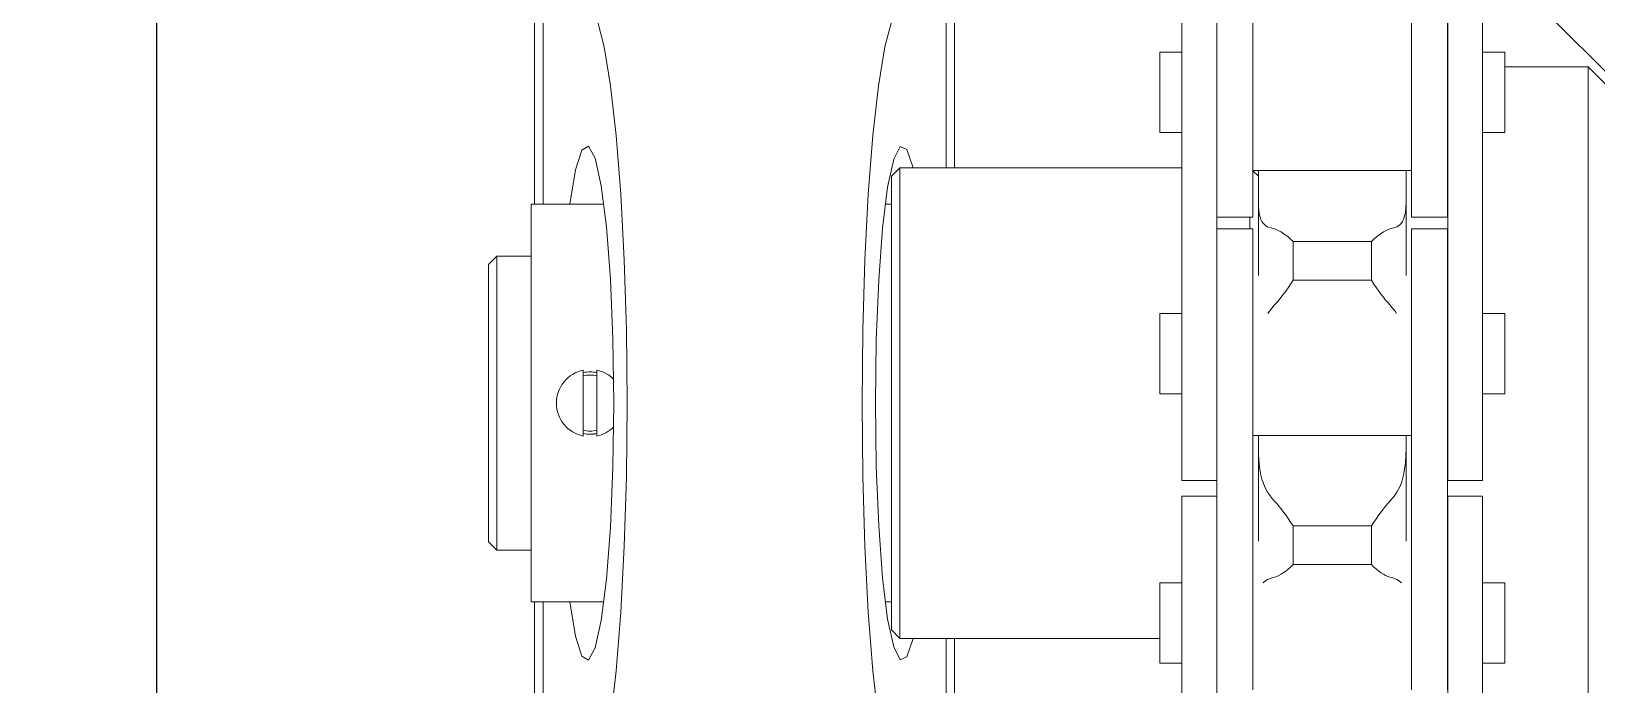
# Model space of a CAD drawing. Header units: millimetres. Extents: x 163705 to 1616509, y 81827 to 302547.
# Drawn here: x 226662.9 to 226849.3, y 153095 to 153172.7 of the extents above; entities that cross this region are included whole.
import ezdxf

# ---------------------------------------------------------------- set-up
doc = ezdxf.new("R2010")
doc.units = ezdxf.units.MM
doc.header["$LTSCALE"] = 10
doc.linetypes.add('ACAD_ISO02W100', pattern=[15, 12, -3])
for name, color, linetype, lineweight in [('1-文本', 4, 'Continuous', 0), ('1-标注', 3, 'Continuous', 0), ('1-虚线', 8, 'ACAD_ISO02W100', 0)]:
    doc.layers.add(name, color=color, linetype=linetype, lineweight=lineweight)

# ---------------------------------------------------------------- blocks, each defined once
blk = doc.blocks.new('A$C2352ff67')
at = {"layer": '1-文本', "lineweight": -2}
blk.add_line((1967.18, 349.99), (2387.18, 349.99), dxfattribs=at)
for radius in [415, 412]:
    blk.add_circle((2117.18, 600), radius, dxfattribs=at)
at = {"layer": '1-标注'}
for points in [[(2195.18, 510.55), (2195.18, 520.5), (2194.31, 520.5), (2191.72, 520.5), (2187.54, 520.5), (2181.94, 520.5), (2175.18, 520.5), (2167.54, 520.5), (2159.36, 520.5), (2151, 520.5), (2142.82, 520.5), (2135.18, 520.5), (2128.41, 520.5), (2122.82, 520.5), (2118.64, 520.5), (2116.05, 520.5), (2115.18, 520.5), (2117.18, 522.5)], [(2195.18, 520.5), (2193.18, 522.5)], [(2133.77, 507.9), (2133.77, 510.55), (2133.47, 510.55), (2132.62, 510.55), (2130.2, 510.55), (2127.34, 510.55), (2125.08, 510.55), (2124.23, 510.55), (2124.23, 507.9)], [(2165.84, 507.9), (2165.84, 510.55), (2165.83, 510.55), (2165.81, 510.55), (2164.66, 510.55), (2162.23, 510.55), (2159.39, 510.55), (2157.14, 510.55), (2156.3, 510.55), (2156.3, 507.9)], [(2196.94, 507.9), (2196.94, 510.55), (2196.93, 510.55), (2196.91, 510.55), (2195.76, 510.55), (2193.33, 510.55), (2190.49, 510.55), (2188.25, 510.55), (2187.4, 510.55), (2187.4, 507.9)], [(2120.69, 503.75), (2125.64, 503.75), (2131.03, 503.75), (2136.15, 503.75), (2140.36, 503.75), (2143.13, 503.75), (2144.09, 503.75), (2144.09, 507.9), (2143.13, 507.9), (2140.36, 507.9), (2136.15, 507.9), (2131.03, 507.9), (2125.64, 507.9), (2120.69, 507.9)], [(2202.91, 507.9), (2198.08, 507.9), (2192.37, 507.9), (2179.35, 507.9), (2166.84, 507.9), (2161.06, 507.9), (2155.29, 507.9), (2150.39, 507.9), (2147.12, 507.9), (2145.98, 507.9), (2145.98, 503.75), (2147.12, 503.75), (2150.39, 503.75), (2155.29, 503.75), (2161.06, 503.75), (2166.84, 503.75), (2179.35, 503.75), (2192.37, 503.75), (2198.08, 503.75), (2202.91, 503.75)], [(2121.06, 499.45), (2125.66, 499.45), (2130.64, 499.45), (2143.74, 499.45), (2156.59, 499.45), (2162.13, 499.45), (2167.5, 499.45), (2171.95, 499.45), (2174.89, 499.45), (2175.92, 499.45), (2175.92, 503.73), (2174.89, 503.73), (2171.95, 503.73), (2167.5, 503.73), (2162.13, 503.73), (2156.59, 503.73), (2143.74, 503.73), (2130.64, 503.73), (2125.66, 503.73), (2121.06, 503.73)], [(2124.23, 503.75), (2124.23, 503.73)], [(2133.77, 503.73), (2133.77, 503.75)], [(2156.3, 503.75), (2156.3, 503.73)], [(2165.84, 503.73), (2165.84, 503.75)], [(2202, 503.73), (2197.04, 503.73), (2191.43, 503.73), (2185.96, 503.73), (2181.38, 503.73), (2178.36, 503.73), (2177.3, 503.73), (2177.3, 499.45), (2178.36, 499.45), (2181.38, 499.45), (2185.96, 499.45), (2191.43, 499.45), (2197.04, 499.45), (2202, 499.45)], [(2187.4, 503.75), (2187.4, 503.73)], [(2196.94, 503.73), (2196.94, 503.75)], [(2133.77, 498.23), (2134.07, 497.9), (2134.19, 497.71), (2134.28, 497.48), (2134.37, 497.19), (2134.46, 496.87), (2134.54, 496.62), (2134.66, 496.36), (2134.8, 496.1), (2134.97, 495.82), (2135.18, 495.54), (2135.41, 495.26), (2135.67, 494.97), (2135.96, 494.67), (2138.26, 494.67), (2140.57, 494.67), (2141.02, 494.97), (2141.45, 495.26), (2141.86, 495.54), (2142.24, 495.82), (2142.59, 496.1), (2142.92, 496.36), (2143.22, 496.62), (2143.5, 496.87), (2143.87, 497.19), (2144.25, 497.48), (2144.57, 497.71), (2144.92, 497.9), (2145.3, 498.08), (2145.71, 498.24), (2146.13, 498.37), (2146.59, 498.49), (2147.07, 498.58), (2147.58, 498.66), (2147.82, 498.69), (2148.08, 498.71), (2148.34, 498.74), (2148.62, 498.75), (2148.9, 498.77), (2149.2, 498.78), (2149.51, 498.79), (2149.82, 498.8), (2144.27, 498.8), (2138.75, 498.8)], [(2149.82, 498.8), (2150.55, 498.8), (2151.31, 498.8)], [(2151.31, 499.45), (2151.31, 480.55)], [(2165.84, 497.67), (2166.11, 497.48), (2166.49, 497.19), (2166.86, 496.87), (2167.14, 496.62), (2167.44, 496.36), (2167.77, 496.1), (2168.12, 495.82), (2168.5, 495.54), (2168.9, 495.26), (2169.33, 494.97), (2169.79, 494.67), (2172.1, 494.67), (2174.4, 494.67), (2174.69, 494.97), (2174.95, 495.26), (2175.18, 495.54), (2175.38, 495.82), (2175.56, 496.1), (2175.7, 496.36), (2175.81, 496.62), (2175.9, 496.87), (2175.99, 497.19), (2176.08, 497.48), (2176.17, 497.71), (2176.29, 497.9), (2176.43, 498.08), (2176.6, 498.24), (2176.8, 498.37), (2177.03, 498.49), (2177.29, 498.58), (2177.57, 498.66), (2177.72, 498.69), (2177.88, 498.71), (2178.05, 498.74), (2178.23, 498.75), (2178.43, 498.77), (2178.64, 498.78), (2178.86, 498.79), (2179.1, 498.8), (2174.75, 498.8), (2170.36, 498.8)], [(2179.1, 498.8), (2180.81, 498.8), (2182.86, 498.8)], [(2182.86, 499.45), (2182.86, 480.55)], [(2135.96, 485.33), (2135.96, 494.67)], [(2138.75, 481.2), (2144.27, 481.2), (2149.82, 481.2), (2149.51, 481.2), (2149.2, 481.21), (2148.9, 481.22), (2148.62, 481.24), (2148.34, 481.26), (2148.08, 481.28), (2147.82, 481.31), (2147.58, 481.33), (2147.07, 481.41), (2146.59, 481.51), (2146.13, 481.62), (2145.71, 481.76), (2145.3, 481.91), (2144.92, 482.09), (2144.57, 482.29), (2144.25, 482.51), (2143.87, 482.8), (2143.5, 483.13), (2143.22, 483.38), (2142.92, 483.63), (2142.59, 483.9), (2142.24, 484.17), (2141.86, 484.45), (2141.45, 484.74), (2141.02, 485.03), (2140.57, 485.33), (2140.57, 494.67)], [(2169.79, 494.67), (2169.79, 485.33), (2172.1, 485.33), (2174.4, 485.33)], [(2170.36, 481.2), (2174.75, 481.2), (2179.1, 481.2), (2178.86, 481.2), (2178.64, 481.21), (2178.43, 481.22), (2178.23, 481.24), (2178.05, 481.26), (2177.88, 481.28), (2177.72, 481.31), (2177.57, 481.33), (2177.29, 481.41), (2177.03, 481.51), (2176.8, 481.62), (2176.6, 481.76), (2176.43, 481.91), (2176.29, 482.09), (2176.17, 482.29), (2176.08, 482.51), (2175.99, 482.8), (2175.9, 483.13), (2175.81, 483.38), (2175.7, 483.63), (2175.56, 483.9), (2175.38, 484.17), (2175.18, 484.45), (2174.95, 484.74), (2174.69, 485.03), (2174.4, 485.33), (2174.4, 494.67)], [(2140.57, 485.33), (2138.26, 485.33), (2135.96, 485.33), (2135.67, 485.03), (2135.41, 484.74), (2135.18, 484.45), (2134.97, 484.17), (2134.8, 483.9), (2134.66, 483.63), (2134.54, 483.38), (2134.46, 483.13), (2134.37, 482.8), (2134.28, 482.51), (2134.19, 482.29), (2134.07, 482.09), (2133.77, 481.77)], [(2169.79, 485.33), (2169.33, 485.03), (2168.9, 484.74), (2168.5, 484.45), (2168.12, 484.17), (2167.77, 483.9), (2167.44, 483.63), (2167.14, 483.38), (2166.86, 483.13), (2166.49, 482.8), (2166.11, 482.51), (2165.84, 482.32)], [(2151.31, 481.2), (2150.55, 481.2), (2149.82, 481.2)], [(2182.86, 481.2), (2180.81, 481.2), (2179.1, 481.2)], [(2182.83, 480.55), (2182.18, 481.2)], [(2121.06, 476.27), (2125.66, 476.27), (2130.64, 476.27), (2143.74, 476.27), (2156.59, 476.27), (2162.13, 476.27), (2167.5, 476.27), (2171.95, 476.27), (2174.89, 476.27), (2175.92, 476.27), (2175.92, 480.55), (2174.89, 480.55), (2171.95, 480.55), (2167.5, 480.55), (2162.13, 480.55), (2156.59, 480.55), (2143.74, 480.55), (2130.64, 480.55), (2125.66, 480.55), (2121.06, 480.55)], [(2177.3, 480.2), (2176.63, 480.2), (2175.92, 480.2)], [(2202, 480.55), (2197.04, 480.55), (2191.43, 480.55), (2185.96, 480.55), (2181.38, 480.55), (2178.36, 480.55), (2177.3, 480.55), (2177.3, 476.27), (2178.36, 476.27), (2181.38, 476.27), (2185.96, 476.27), (2191.43, 476.27), (2197.04, 476.27), (2202, 476.27)], [(2120.69, 472.09), (2125.64, 472.09), (2131.03, 472.09), (2136.15, 472.09), (2140.36, 472.09), (2143.13, 472.09), (2144.09, 472.09), (2144.09, 476.24), (2143.13, 476.24), (2140.36, 476.24), (2136.15, 476.24), (2131.03, 476.24), (2125.64, 476.24), (2120.69, 476.24)], [(2124.23, 476.27), (2124.23, 476.24)], [(2133.77, 476.24), (2133.77, 476.27)], [(2202.91, 472.09), (2198.08, 472.09), (2192.37, 472.09), (2179.35, 472.09), (2166.84, 472.09), (2161.06, 472.09), (2155.29, 472.09), (2150.39, 472.09), (2147.12, 472.09), (2145.98, 472.09), (2145.98, 476.24), (2147.12, 476.24), (2150.39, 476.24), (2155.29, 476.24), (2161.06, 476.24), (2166.84, 476.24), (2179.35, 476.24), (2192.37, 476.24), (2198.08, 476.24), (2202.91, 476.24)], [(2156.3, 476.27), (2156.3, 476.24)], [(2165.84, 476.24), (2165.84, 476.27)], [(2183.18, 476.24), (2183.18, 476.27)], [(2187.4, 476.27), (2187.4, 476.24)], [(2196.94, 476.24), (2196.94, 476.27)], [(2124.23, 472.09), (2124.23, 469.45), (2125.08, 469.45), (2127.34, 469.45), (2130.2, 469.45), (2132.62, 469.45), (2133.47, 469.45), (2133.77, 469.45), (2133.77, 472.09)], [(2127.18, 469.45), (2127.18, 438.49), (2127.99, 438.49), (2130.39, 438.49), (2134.22, 438.49), (2139.27, 438.49), (2145.25, 438.49), (2151.8, 438.49), (2158.55, 438.49), (2165.11, 438.49), (2171.09, 438.49), (2176.14, 438.49), (2179.97, 438.49), (2182.37, 438.49), (2183.18, 438.49), (2183.18, 472.09)], [(2156.3, 472.09), (2156.3, 469.45), (2157.14, 469.45), (2159.39, 469.45), (2162.23, 469.45), (2164.66, 469.45), (2165.81, 469.45), (2165.83, 469.45), (2165.84, 469.45), (2165.84, 472.09)], [(2187.4, 472.09), (2187.4, 469.45), (2188.25, 469.45), (2190.49, 469.45), (2193.33, 469.45), (2195.76, 469.45), (2196.91, 469.45), (2196.93, 469.45), (2196.94, 469.45), (2196.94, 472.09)], [(2127.18, 444.99), (2069.18, 444.99), (2069.18, 431.99), (2069.18, 407.99), (2069.18, 394.99), (2131.51, 394.99)], [(2127.18, 444), (2106.43, 444), (2104.84, 441.89), (2109.6, 441.89), (2107.72, 439.39), (2107.84, 438.47), (2109.54, 437.57), (2112.77, 436.72), (2117.41, 435.95), (2123.33, 435.27), (2130.31, 434.73), (2138.12, 434.32), (2146.5, 434.07), (2155.18, 433.99), (2163.85, 434.07), (2172.24, 434.32), (2180.05, 434.73), (2187.03, 435.27), (2192.95, 435.95), (2197.59, 436.72), (2200.82, 437.57)], [(2203.93, 444), (2183.18, 444)], [(2178.84, 394.99), (2241.18, 394.99), (2241.18, 407.99), (2241.18, 431.99), (2241.18, 444.99), (2183.18, 444.99)], [(2127.18, 440.09), (2124.98, 439.33), (2124.63, 438.53), (2126.16, 437.76), (2129.48, 437.04), (2134.38, 436.43), (2140.56, 435.97), (2147.64, 435.68), (2155.18, 435.58), (2162.72, 435.68), (2169.8, 435.97), (2175.98, 436.43), (2180.88, 437.04), (2184.2, 437.76), (2185.73, 438.53), (2185.38, 439.33), (2183.18, 440.09)], [(2127.18, 438.49), (2128.18, 437.5), (2129.1, 437.5), (2131.79, 437.5), (2136.09, 437.5), (2141.68, 437.5), (2148.19, 437.5), (2155.18, 437.5), (2162.17, 437.5), (2168.68, 437.5), (2174.27, 437.5), (2178.56, 437.5), (2181.26, 437.5), (2182.18, 437.5), (2183.18, 438.49)], [(2131.51, 437.5), (2131.51, 436.75)], [(2178.84, 436.75), (2178.84, 437.5)], [(2131.51, 395.99), (2106.43, 395.99), (2104.84, 398.1), (2109.6, 398.1), (2107.72, 400.61), (2107.84, 401.52), (2109.54, 402.42), (2112.77, 403.27), (2117.41, 404.04), (2123.33, 404.71), (2130.31, 405.26), (2138.12, 405.67), (2146.5, 405.92), (2155.18, 406), (2163.85, 405.92), (2172.24, 405.67), (2180.05, 405.26), (2187.03, 404.71), (2192.95, 404.04), (2197.59, 403.27), (2200.82, 402.42)], [(2203.93, 395.99), (2178.84, 395.99)], [(2131.51, 399.17), (2127.42, 399.85), (2125.06, 400.61), (2124.6, 401.41), (2126.05, 402.2), (2129.32, 402.93), (2134.22, 403.54), (2140.43, 404.01), (2147.57, 404.31), (2155.18, 404.41), (2162.79, 404.31), (2169.93, 404.01), (2176.14, 403.54), (2181.03, 402.93), (2184.31, 402.2), (2185.76, 401.41), (2185.29, 400.61), (2182.94, 399.85), (2178.84, 399.17)], [(2131.51, 403.24), (2131.51, 394.59), (2132.47, 394.59), (2135.27, 394.59), (2139.68, 394.59), (2145.35, 394.59), (2151.81, 394.59), (2158.55, 394.59), (2165.01, 394.59), (2170.68, 394.59), (2175.09, 394.59), (2177.89, 394.59), (2178.84, 394.59), (2178.84, 403.24)], [(2151.55, 400.79), (2151.51, 400.99), (2151.49, 401.19), (2151.47, 401.39), (2151.47, 401.59), (2151.47, 401.79), (2151.49, 401.99), (2151.49, 402.04), (2151.5, 402.1), (2151.51, 402.15), (2151.51, 402.2), (2151.53, 402.3), (2151.55, 402.39)], [(2158.81, 402.39), (2158.83, 402.3), (2158.84, 402.2), (2158.85, 402.15), (2158.86, 402.1), (2158.86, 402.04), (2158.87, 401.99), (2158.88, 401.79), (2158.89, 401.59), (2158.88, 401.39), (2158.87, 401.19), (2158.84, 400.99), (2158.81, 400.79)], [(2137.68, 394.59), (2137.68, 390.49), (2138.53, 390.49), (2141.02, 390.49), (2144.89, 390.49), (2149.77, 390.49), (2155.18, 390.49), (2160.59, 390.49), (2165.46, 390.49), (2169.34, 390.49), (2171.82, 390.49), (2172.68, 390.49), (2172.68, 394.59)], [(2137.68, 390.49), (2138.68, 389.49), (2139.48, 389.49), (2141.83, 389.49), (2145.48, 389.49), (2150.08, 389.49), (2155.18, 389.49), (2160.28, 389.49), (2164.88, 389.49), (2168.53, 389.49), (2170.87, 389.49), (2171.68, 389.49), (2172.68, 390.49)]]:
    blk.add_lwpolyline(points, dxfattribs=at)
blk.add_lwpolyline([(2158.04, 404.4, -0.144636), (2159.1, 402.39), (2151.26, 402.39, -0.14381), (2152.32, 404.4)], format="xyb", dxfattribs=at)
blk.add_lwpolyline([(2151.26, 400.79), (2159.1, 400.79, -0.356569), (2155.18, 397.59, -0.356415)], format="xyb", close=True, dxfattribs=at)
for centre, radius, start, end in [((2155.12, 401.59), 3.27, 165.8246, 194.1754), ((2155.17, 401.59), 3.34, 346.1232, 13.8768)]:
    blk.add_arc(centre, radius, start, end, dxfattribs=at)
blk = doc.blocks.new('A$C285bc443')
at = {"layer": '1-虚线'}
blk.add_lwpolyline([(2418.33, 1273.9), (721.27, -423.15), (2418.33, -2120.21, -2.414214)], format="xyb", close=True, dxfattribs=at)
at = {"xscale": -1, "rotation": 180}
blk.add_blockref('A$C2352ff67', (-1395.91, 176.85), dxfattribs=at)
blk = doc.blocks.new('A$C790c3438')
at = {"rotation": 90}
blk.add_blockref('A$C285bc443', (-18639.63, 13363.05), dxfattribs=at)

msp = doc.modelspace()

# ---------------------------------------------------------------- block references
msp.add_blockref('A$C790c3438', (245144.313, 139006.156))

doc.saveas('drawing.dxf')
